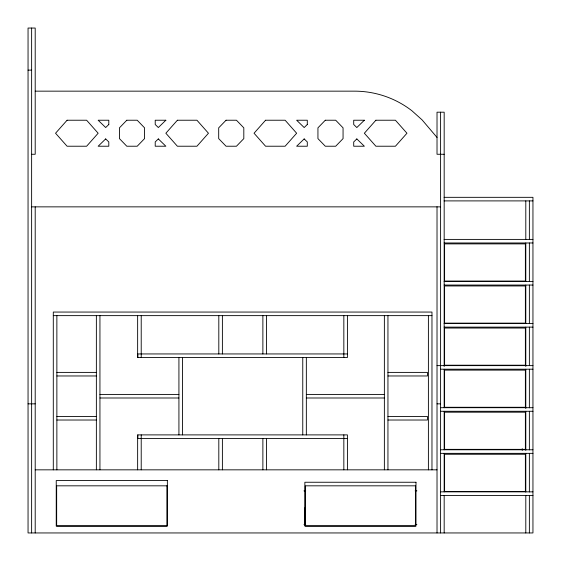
<?xml version="1.0" encoding="UTF-8"?>
<svg xmlns="http://www.w3.org/2000/svg" width="561" height="561" viewBox="0 0 561 561"><rect width="100%" height="100%" fill="white"/><g stroke="black" fill="none" stroke-linecap="round" stroke-linejoin="round"><path stroke-width="0.84" d="M28.05 70.125L31.626 70.125M35.203 91.155L354.489 91.155A93.89 93.89 0 0 1 411.886 110.741L422.096 119.893L437.019 137.438M31.626 154.268L35.203 154.268L35.203 28.05L28.05 28.05L28.05 532.95L532.95 532.95L532.95 197.325L444.081 197.325M444.172 154.268L437.019 154.268L437.019 112.193L444.172 112.193L444.172 366.487M444.081 200.901L532.95 200.901M31.626 206.862L440.595 206.862M444.081 239.4L532.95 239.4M444.081 242.976L532.95 242.976M444.081 281.475L532.95 281.475M444.081 285.051L532.95 285.051M53.295 315.633L431.97 315.633M444.081 323.55L532.95 323.55M444.081 327.126L532.95 327.126M347.413 353.942L137.852 353.942L137.852 357.518M437.019 365.625L532.95 365.625M440.595 369.201L532.95 369.201M56.871 372.392L96.366 372.392M387.946 372.392L427.433 372.392L427.433 375.968L387.946 375.968M56.871 375.968L96.366 375.968M99.942 394.418L178.924 394.418M306.341 394.418L384.369 394.418M99.942 397.994L178.924 397.994M306.341 397.994L384.369 397.994M28.05 403.85L35.203 403.85M437.019 403.85L440.595 403.85M440.595 407.7L532.95 407.7M440.595 411.276L532.95 411.276M56.871 416.444L96.366 416.444M387.946 416.444L427.433 416.444L427.433 420.021L387.946 420.021M56.871 420.021L96.366 420.021M347.413 438.471L137.852 438.471L137.852 434.894M440.595 449.775L532.95 449.775M440.595 453.351L532.95 453.351M35.203 469.838L437.019 469.838M303.957 490.875L305.71 490.875M415.133 490.875L416.886 490.875M440.595 491.85L532.95 491.85M440.595 495.426L532.95 495.426M303.957 524.535L305.71 524.535M415.133 524.535L416.886 524.535M529.374 200.901L529.374 239.47M529.374 242.976L529.374 281.545M529.374 285.051L529.374 323.62M529.374 327.126L529.374 365.66M529.374 369.201L529.374 407.84M529.374 411.276L529.374 449.915M529.374 453.351L529.374 491.99M529.374 495.426L529.374 532.95M525.797 200.901L525.797 239.47M525.797 242.976L525.797 281.545M525.797 285.051L525.797 323.62M525.797 327.126L525.797 366.487M525.797 369.201L525.797 408.548M525.797 411.276L525.797 450.413M525.797 453.351L525.797 492.144M525.797 495.426L525.797 532.95M522.221 448.674L522.221 450.413M444.172 369.201L444.172 407.77M444.172 411.276L444.172 449.845M444.172 453.351L444.172 491.92M444.172 495.426L444.172 532.95M440.595 112.193L440.595 532.95M437.019 206.743L437.019 532.95M431.97 469.845L431.97 312.056L53.295 312.056L53.295 469.845M428.394 315.633L428.394 469.845M387.946 315.633L387.946 469.774M384.369 315.633L384.369 469.774M347.413 315.633L347.413 357.518L137.641 357.518L137.641 315.633M347.413 469.802L347.413 434.894L137.641 434.894L137.641 469.802M343.837 315.633L343.837 357.518M343.837 434.894L343.837 469.802M306.341 357.518L306.341 434.894M304.911 507.81L304.911 525.145M302.765 357.518L302.765 434.894M266.454 315.633L266.454 353.942M266.454 438.471L266.454 469.816M262.878 315.633L262.878 353.942M262.878 438.471L262.878 469.816M222.387 315.633L222.387 353.942M222.387 438.471L222.387 469.816M218.811 315.633L218.811 353.942M218.811 438.471L218.811 469.816M182.5 357.518L182.5 434.894M178.924 357.518L178.924 434.894M141.218 315.633L141.218 357.518M141.218 434.894L141.218 469.802M99.942 315.633L99.942 469.774M96.366 315.633L96.366 469.774M56.871 315.633L56.871 469.845M35.203 206.862L35.203 532.95M31.626 28.05L31.626 532.95M67.082 120.229L55.553 133.23L67.082 146.225L86.625 146.225L98.147 133.23L86.625 120.229L67.082 120.229M177.388 120.229L165.86 133.23L177.388 146.225L196.932 146.225L208.461 133.23L196.932 120.229L177.388 120.229M265.57 120.229L254.049 133.23L265.57 146.225L285.121 146.225L296.643 133.23L285.121 120.229L265.57 120.229M375.884 120.229L364.355 133.23L375.884 146.225L395.428 146.225L406.956 133.23L395.428 120.229L375.884 120.229M126.8 120.229L119.451 127.845L119.451 138.616L126.8 146.225L137.207 146.225L144.563 138.616L144.563 127.845L137.207 120.229L126.8 120.229M226.048 120.229L218.692 127.845L218.692 138.616L226.048 146.225L236.454 146.225L243.811 138.616L243.811 127.845L236.454 120.229L226.048 120.229M325.296 120.229L317.94 127.845L317.94 138.616L325.296 146.225L335.702 146.225L343.059 138.616L343.059 127.845L335.702 120.229L325.296 120.229M108.799 124.514L105.678 127.543L98.147 120.229L108.799 120.229L108.799 124.514M105.678 138.918L98.147 146.225L108.799 146.225L108.799 141.947L105.678 138.918M165.86 120.229L158.335 127.543L155.215 124.514L155.215 120.229L165.86 120.229M158.335 138.918L155.215 141.947L155.215 146.225L165.86 146.225L158.335 138.918M307.295 124.514L304.174 127.543L296.643 120.229L307.295 120.229L307.295 124.514M304.174 138.918L296.643 146.225L307.295 146.225L307.295 141.947L304.174 138.918M364.355 120.229L356.824 127.543L353.711 124.514L353.711 120.229L364.355 120.229M356.824 138.918L353.711 141.947L353.711 146.225L364.355 146.225L356.824 138.918M525.377 243.888L444.593 243.888L444.593 281.054L525.377 281.054L525.377 243.888M525.377 285.963L444.593 285.963L444.593 323.129L525.377 323.129L525.377 285.963M525.377 328.038L444.593 328.038L444.593 365.204L525.377 365.204L525.377 328.038M525.377 370.113L444.593 370.113L444.593 407.279L525.377 407.279L525.377 370.113M525.377 412.188L444.593 412.188L444.593 449.354L525.377 449.354L525.377 412.188M525.377 454.263L444.593 454.263L444.593 491.429L525.377 491.429L525.377 454.263M167.36 480.567L56.24 480.567L56.24 526.113L167.36 526.113L167.36 480.567M415.982 482.25L304.861 482.25L304.861 526.113L415.982 526.113L415.982 482.25M166.94 485.826L56.661 485.826L56.661 525.902L166.94 525.902L166.94 485.826M415.561 485.826L305.282 485.826L305.282 525.902L415.561 525.902L415.561 485.826"/></g></svg>
